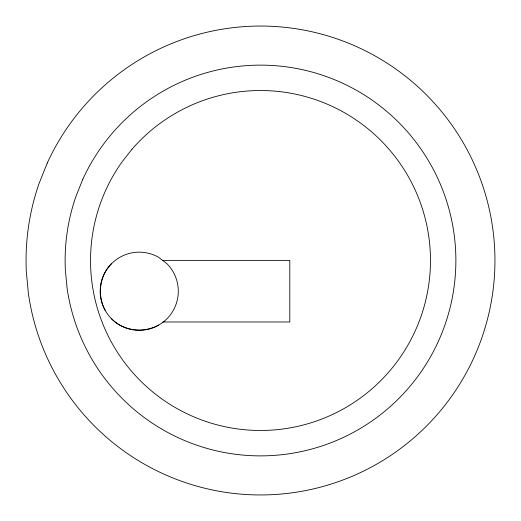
<?xml version="1.0" encoding="UTF-8"?>
<svg xmlns="http://www.w3.org/2000/svg" width="521" height="521" viewBox="0 0 521 521"><rect width="100%" height="100%" fill="white"/><g stroke="black" fill="none" stroke-linecap="round" stroke-linejoin="round"><path stroke-width="0.78" d="M111.598 263.606C96.717 278.299 96.717 304.173 111.598 318.865C126.297 333.746 152.165 333.746 166.857 318.865A39.075 39.075 0 0 0 166.857 263.606L158.768 257.394A39.075 39.075 0 0 0 105.392 310.77M162.812 260.5L289.806 260.5L289.806 321.971L162.812 321.971M158.768 325.078A39.075 39.075 0 0 1 111.598 318.865M47.235 163.106L38.945 183.822A234.45 234.45 0 0 0 26.317 271.656L28.434 293.864A234.45 234.45 0 0 0 367.93 468.887A234.45 234.45 0 0 0 422.29 90.823A234.45 234.45 0 0 0 47.235 163.106M82.78 179.341L75.871 196.599A195.375 195.375 0 0 0 65.346 269.793L67.111 288.302A195.375 195.375 0 0 0 350.027 434.156A195.375 195.375 0 0 0 395.322 119.101A195.375 195.375 0 0 0 82.78 179.341M132.041 149.188L122.044 161.907A169.976 169.976 0 0 0 238.983 429.109A169.976 169.976 0 0 0 419.281 199.836A169.976 169.976 0 0 0 132.041 149.188"/></g></svg>
